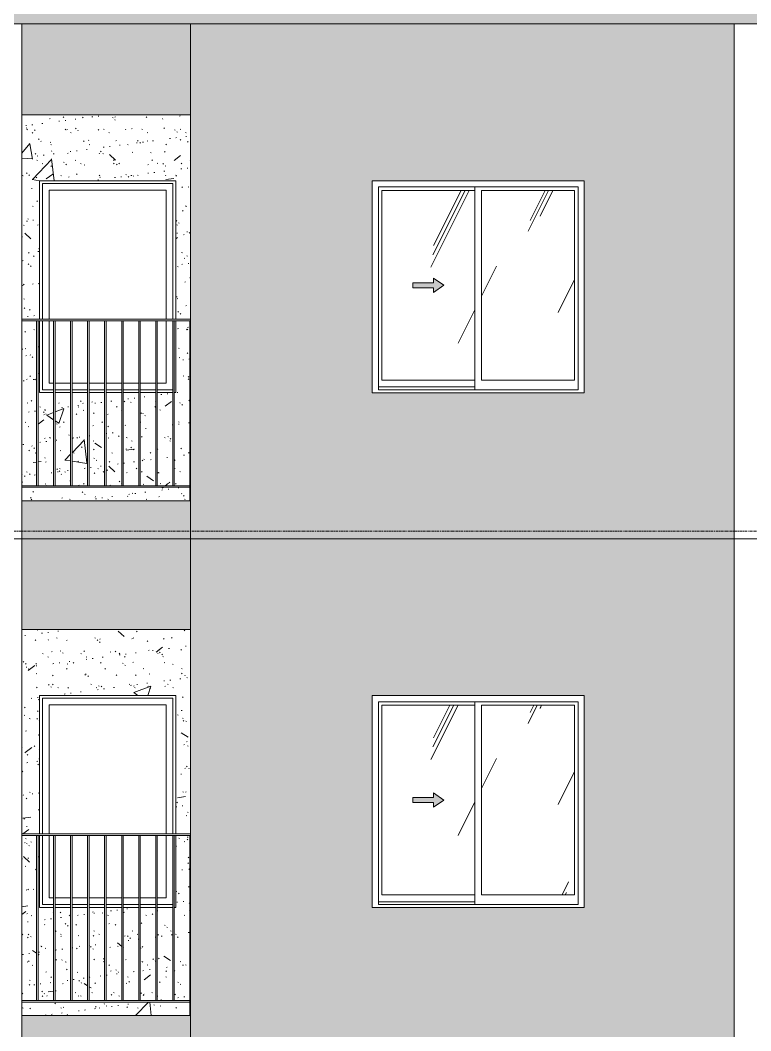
# Model space of a CAD drawing. Header units: millimetres. Extents: x 25061 to 259291, y -8723 to 35400.
# Drawn here: x 181485 to 186310, y 22700 to 29375 of the extents above; entities that cross this region are included whole.
import ezdxf

# ---------------------------------------------------------------- set-up
doc = ezdxf.new("R2010")
doc.units = ezdxf.units.MM
doc.linetypes.add('1 NÉT CALL OUT', pattern=[6, 3, -3])
doc.linetypes.add('Centre', pattern=[31.75, 6.35, -4.7625, 15.875, -4.7625])
for name, color, linetype, lineweight in [('0-2', 50, 'Continuous', 5), ('A-DETL-GENF', 92, 'Continuous', 9), ('A-DETL-GENF-3', 92, '1 NÉT CALL OUT', 9), ('A-FLOR-HRAL-1', 253, 'Continuous', 9), ('A-FLOR-LEVL-2', 51, 'Centre', 9), ('A-GLAZ', 151, 'Continuous', 9), ('A-GLAZ-1', 7, '1 NÉT CALL OUT', 9), ('A-GLAZ-3', 7, 'Continuous', 9), ('A-WALL', 113, 'Continuous', 9), ('A-WALL-PATT-2', 9, 'Continuous', 9), ('A-WALL-PATT-3', 111, 'Continuous', 5), ('I-WALL', 2, 'Continuous', 9), ('I-WALL-2', 7, 'Continuous', 9)]:
    doc.layers.add(name, color=color, linetype=linetype, lineweight=lineweight)
pattern_1 = [(50, (-80880.3, 14125), (1165.98, -102.01), [121.92, -1341.12]), (355, (-80880.3, 14125), (-225.554, 1222.763), [97.536, -1072.896]), (100.451, (-80783.1, 14116.5), (940.433, 1120.746), [103.616, -1139.776]), (46.184, (-80880.3, 14450.1), (1734.91, -269.07), [182.88, -2011.68]), (96.636, (-80735.7, 14427.7), (1519.38, 1583.54), [155.42, -1709.66]), (351.184, (-80880.3, 14450.1), (1519.39, 1583.52), [146.3, -1609.34]), (21, (-80717.7, 14368.8), (970.332, -654.498), [121.92, -1341.12]), (326, (-80717.7, 14368.8), (395.533, 1178.804), [97.536, -1072.896]), (71.451, (-80636.9, 14314.3), (1365.87, 524.296), [103.616, -1139.776]), (37.5, (-80880.3, 14125), (19.767, 541.153), [53.645, -1006.246, 53.645, -1035.507, -1076.96]), (37.5, (-80880.3, 14125), (19.767, 541.153), [-2149.043, 53.645, -1023.315]), (7.5, (-80880.3, 14125), (427.646, 641.156), [53.645, -567.334, 53.645, -981.862, -410.464]), (7.5, (-80880.3, 14125), (427.646, 641.156), [-1656.486, 53.645, -356.82]), (327.5, (-81242.8, 14125), (867.782, -36.665), [53.645, -352.755, 53.645, -1214.323, -1682.496]), (327.5, (-81242.8, 14125), (867.782, -36.665), [-1674.368, 53.645, -1628.85]), (317.5, (-81405.4, 14125), (948.028, 162.73), [53.645, -474.675, 53.645, -788.416, -1194.816]), (317.5, (-81405.4, 14125), (948.028, 162.73), [-1370.38, 53.645, -1141.17])]
pattern_2 = [(37.5, (-80880.3, 14125), (-5.1206, 156.61216), [5.364, -118.181, 5.364, -132.812, -132.08]), (37.5, (-80880.3, 14125), (-5.1206, 156.61216), [-261.722, 5.364, -126.716]), (7.5, (-80880.3, 14125), (143.847, 229.3842), [5.364, -61.285, 5.364, -105.989, -42.672]), (7.5, (-80880.3, 14125), (143.847, 229.3842), [-178.003, 5.364, -37.308]), (327.5, (-80980.28, 14125), (253.1176, 0.4601), [5.364, -35.276, 5.364, -140.94, -191.008]), (327.5, (-80980.28, 14125), (253.1176, 0.4601), [-186.944, 5.364, -185.644]), (317.5, (-80980.28, 14125), (244.3381, 71.3376), [5.364, -14.956, 5.364, -90.546, -109.728]), (317.5, (-80980.28, 14125), (244.3381, 71.3376), [-116.23, 5.364, -104.364])]
pattern_3 = [(63.435, (-78970.7, 14236.3), (-0.002, 1625.6), [567.96, -3066.99]), (63.435, (-80596.3, 14236.3), (-0.002, 1625.6), [567.96, -3066.99]), (63.435, (-78192.5, 14550.35), (-0.002, 1625.6), [567.96, -3066.99]), (63.435, (-79818.1, 14550.35), (-0.002, 1625.6), [567.96, -3066.99]), (63.435, (-78310.3, 14439.5), (-0.002, 1625.6), [567.96, -3066.99]), (63.435, (-79935.9, 14439.5), (-0.002, 1625.6), [567.96, -3066.99]), (63.435, (-78430.35, 15074.4), (-0.002, 1625.6), [276.055, -3358.9]), (63.435, (-80055.95, 15074.4), (-0.002, 1625.6), [276.06, -3358.9]), (63.435, (-78508.9, 14976.15), (-0.002, 1625.6), [567.96, -3066.99]), (63.435, (-80134.5, 14976.15), (-0.002, 1625.6), [567.96, -3066.99]), (63.435, (-78495, 15046.7), (-0.002, 1625.6), [567.96, -3066.99]), (63.435, (-80120.6, 15046.7), (-0.002, 1625.6), [567.96, -3066.99]), (63.435, (-79150.9, 14737.2), (-0.002, 1625.6), [567.96, -3066.99]), (63.435, (-80776.5, 14737.2), (-0.002, 1625.6), [567.96, -3066.99]), (63.435, (-79137, 14820.35), (-0.002, 1625.6), [567.96, -3066.99]), (63.435, (-80762.6, 14820.35), (-0.002, 1625.6), [567.96, -3066.99]), (63.435, (-79133.3, 14880.3), (-0.002, 1625.6), [567.96, -3066.99]), (63.435, (-80758.9, 14880.3), (-0.002, 1625.6), [567.96, -3066.99])]

# ---------------------------------------------------------------- blocks, each defined once
blk = doc.blocks.new('M_Fixed - 900 x 1400-V152-TKCS_MẶT CẮT 2')
at = {"layer": 'A-GLAZ-3'}
for p, q in [((-77031.5, 7000), (-77031.5, 7896)), ((-77031.5, 7896), (-76169.5, 7896)), ((-76169.5, 7896), (-76169.5, 7000)), ((-76987.5, 7000), (-76987.5, 7852)), ((-76987.5, 7852), (-76213.5, 7852)), ((-76213.5, 7852), (-76213.5, 7000)), ((-77031.5, 6534), (-77031.5, 6990)), ((-76987.5, 6578), (-76987.5, 6990)), ((-76213.5, 6990), (-76213.5, 6578)), ((-76957.6, 6578), (-76987.5, 6578)), ((-76845.1, 6578), (-76947.6, 6578)), ((-76732.6, 6578), (-76835.1, 6578)), ((-76620.1, 6578), (-76722.6, 6578)), ((-76507.6, 6578), (-76610.1, 6578)), ((-76395.1, 6578), (-76497.6, 6578)), ((-76282.6, 6578), (-76385.1, 6578)), ((-76213.5, 6578), (-76272.6, 6578)), ((-76957.6, 6534), (-77031.5, 6534)), ((-76845.1, 6534), (-76947.6, 6534)), ((-76732.6, 6534), (-76835.1, 6534)), ((-76620.1, 6534), (-76722.6, 6534)), ((-76507.6, 6534), (-76610.1, 6534)), ((-76395.1, 6534), (-76497.6, 6534)), ((-76282.6, 6534), (-76385.1, 6534)), ((-76170.1, 6534), (-76272.6, 6534))]:
    blk.add_line(p, q, dxfattribs=at)
blk = doc.blocks.new('Railing - 10mm-901206-TKCS_MẶT CẮT 2')
at = {"layer": 'A-FLOR-HRAL-1'}
for p, q in [((-62145.064287, 5900), (-62145.064287, 6990)), ((-62135.064287, 5900), (-62135.064287, 6990))]:
    blk.add_line(p, q, dxfattribs=at)
blk = doc.blocks.new('Railing - 50 x 10mm-V260-TKCS_MẶT CẮT 2')
at = {"layer": 'A-FLOR-HRAL-1'}
for p in [(-84852.6, 23990), (-84847.7, 22800)]:
    blk.add_line(p, (-84847.7, 23990), dxfattribs=at)
blk = doc.blocks.new('Railing - Railing-990587-TKCS_MẶT CẮT 2')
at = {"layer": 'A-FLOR-HRAL-1'}
for p, q in [((-99767.6, 22900), (-98652.6, 22900)), ((-98652.6, 22890), (-99767.6, 22890))]:
    blk.add_line(p, q, dxfattribs=at)
at = {"extrusion": (0, 0, -1), "zscale": -1}
for name, p in [('Railing - 10mm-901206-TKCS_MẶT CẮT 2', (161805, 17000)), ('Railing - 10mm-901206-TKCS_MẶT CẮT 2', (161692.5, 17000)), ('Railing - 10mm-901206-TKCS_MẶT CẮT 2', (161580, 17000)), ('Railing - 10mm-901206-TKCS_MẶT CẮT 2', (161467.5, 17000)), ('Railing - 10mm-901206-TKCS_MẶT CẮT 2', (161355, 17000)), ('Railing - 10mm-901206-TKCS_MẶT CẮT 2', (161242.5, 17000)), ('Railing - 10mm-901206-TKCS_MẶT CẮT 2', (161130, 17000)), ('Railing - 10mm-901206-TKCS_MẶT CẮT 2', (161017.5, 17000)), ('Railing - 10mm-901206-TKCS_MẶT CẮT 2', (160905, 17000)), ('Railing - 50 x 10mm-V260-TKCS_MẶT CẮT 2', (183505.1, 0))]:
    blk.add_blockref(name, p, dxfattribs=at)
blk = doc.blocks.new('Top Rail Type - Top Rail_Internal_-990588-TKCS_MẶT CẮT 2')
at = {"layer": 'A-FLOR-HRAL-1'}
for p, q in [((-98652.564287, 24000), (-99767.564287, 24000)), ((-98652.564287, 23990), (-99767.564287, 23990))]:
    blk.add_line(p, q, dxfattribs=at)
blk = doc.blocks.new('NCV_TKTC_TANG 6 - 8_rvt-4-TKCS_MẶT CẮT 2')
at = {"layer": 'A-WALL-PATT-2'}
h = blk.add_hatch(dxfattribs=at)
h.set_pattern_fill('FP_37', color=256, style=0, pattern_type=2)
h.set_pattern_definition(pattern_1)
h.paths.add_polyline_path([(-99767.6, 22800), (-98657.4, 22800), (-98657.4, 22890), (-99767.6, 22890), (-99767.6, 22822.3)])
h.paths.add_polyline_path([(-99322.4, 22900), (-99219.9, 22900), (-99219.9, 23515), (-99322.4, 23515), (-99322.4, 23062)])
h.paths.add_polyline_path([(-99209.9, 22900), (-99107.4, 22900), (-99107.4, 23515), (-99209.9, 23515), (-99209.9, 23151.1)])
h.paths.add_polyline_path([(-99097.4, 22900), (-98994.9, 22900), (-98994.9, 23515), (-99097.4, 23515), (-99097.4, 23240.2)])
h.paths.add_polyline_path([(-98984.9, 22900), (-98882.4, 22900), (-98882.4, 23515), (-98984.9, 23515), (-98984.9, 23329.3)])
h.paths.add_polyline_path([(-99444.9, 22900), (-99444.9, 23515), (-99547.4, 23515), (-99547.4, 22900), (-99526.9, 22900)])
h.paths.add_polyline_path([(-98769.9, 22900), (-98769.9, 23515), (-98872.4, 23515), (-98872.4, 22900)])
h.paths.add_polyline_path([(-99767.6, 22900), (-99669.9, 22900), (-99669.9, 23990), (-99767.6, 23990), (-99767.6, 22987.6)])
h.paths.add_polyline_path([(-99434.9, 22900), (-99332.4, 22900), (-99332.4, 23515), (-99434.9, 23515), (-99434.9, 22972.9)])
h.paths.add_polyline_path([(-98759.9, 22900), (-98657.4, 22900), (-98657.4, 23990), (-98750.4, 23990), (-98750.4, 23515), (-98759.9, 23515), (-98759.9, 23507.5)])
h.paths.add_polyline_path([(-99659.9, 22900), (-99557.4, 22900), (-99557.4, 23515), (-99650.4, 23515), (-99650.4, 23990), (-99659.9, 23990), (-99659.9, 23472.1)])
h.paths.add_polyline_path([(-98750.4, 24000), (-98652.6, 24000), (-98652.6, 25350), (-99767.6, 25350), (-99767.6, 24000), (-99650.4, 24000), (-99650.4, 24915), (-98750.4, 24915), (-98750.4, 24056)])
h = blk.add_hatch(dxfattribs=at)
h.set_pattern_fill('FP_38', color=256, style=0, pattern_type=2)
h.set_pattern_definition(pattern_2)
h.paths.add_polyline_path([(-99767.6, 22800), (-98657.4, 22800), (-98657.4, 22890), (-99767.6, 22890), (-99767.6, 22822.3)])
h.paths.add_polyline_path([(-99322.4, 22900), (-99219.9, 22900), (-99219.9, 23515), (-99322.4, 23515), (-99322.4, 23062)])
h.paths.add_polyline_path([(-99209.9, 22900), (-99107.4, 22900), (-99107.4, 23515), (-99209.9, 23515), (-99209.9, 23151.1)])
h.paths.add_polyline_path([(-99097.4, 22900), (-98994.9, 22900), (-98994.9, 23515), (-99097.4, 23515), (-99097.4, 23240.2)])
h.paths.add_polyline_path([(-98984.9, 22900), (-98882.4, 22900), (-98882.4, 23515), (-98984.9, 23515), (-98984.9, 23329.3)])
h.paths.add_polyline_path([(-99444.9, 22900), (-99444.9, 23515), (-99547.4, 23515), (-99547.4, 22900), (-99526.9, 22900)])
h.paths.add_polyline_path([(-98769.9, 22900), (-98769.9, 23515), (-98872.4, 23515), (-98872.4, 22900)])
h.paths.add_polyline_path([(-99767.6, 22900), (-99669.9, 22900), (-99669.9, 23990), (-99767.6, 23990), (-99767.6, 22987.6)])
h.paths.add_polyline_path([(-99434.9, 22900), (-99332.4, 22900), (-99332.4, 23515), (-99434.9, 23515), (-99434.9, 22972.9)])
h.paths.add_polyline_path([(-98759.9, 22900), (-98657.4, 22900), (-98657.4, 23990), (-98750.4, 23990), (-98750.4, 23515), (-98759.9, 23515), (-98759.9, 23507.5)])
h.paths.add_polyline_path([(-99659.9, 22900), (-99557.4, 22900), (-99557.4, 23515), (-99650.4, 23515), (-99650.4, 23990), (-99659.9, 23990), (-99659.9, 23472.1)])
h.paths.add_polyline_path([(-98750.4, 24000), (-98652.6, 24000), (-98652.6, 25350), (-99767.6, 25350), (-99767.6, 24000), (-99650.4, 24000), (-99650.4, 24915), (-98750.4, 24915), (-98750.4, 24056)])
at = {"layer": 'I-WALL-2'}
for p, q in [((-99650.4, 24000), (-99650.4, 24915)), ((-99650.4, 24915), (-98750.4, 24915)), ((-98750.4, 24915), (-98750.4, 24000)), ((-99650.4, 23515), (-99650.4, 23990)), ((-98750.4, 23990), (-98750.4, 23515)), ((-99557.4, 23515), (-99650.4, 23515)), ((-99444.9, 23515), (-99547.4, 23515)), ((-99332.4, 23515), (-99434.9, 23515)), ((-99219.9, 23515), (-99322.4, 23515)), ((-99107.4, 23515), (-99209.9, 23515)), ((-98994.9, 23515), (-99097.4, 23515)), ((-98882.4, 23515), (-98984.9, 23515)), ((-98769.9, 23515), (-98872.4, 23515)), ((-98750.4, 23515), (-98759.9, 23515))]:
    blk.add_line(p, q, dxfattribs=at)
at = {"layer": ''}
for name in ['Top Rail Type - Top Rail_Internal_-990588-TKCS_MẶT CẮT 2', 'Railing - Railing-990587-TKCS_MẶT CẮT 2']:
    blk.add_blockref(name, (0, 0), dxfattribs=at)
at = {"layer": 'A-GLAZ'}
blk.add_blockref('M_Fixed - 900 x 1400-V152-TKCS_MẶT CẮT 2', (-22599.9, 17000), dxfattribs=at)
blk = doc.blocks.new('NCV_TKTC_TANG 6 - 8_rvt-5-TKCS_MẶT CẮT 2')
at = {"layer": 'A-WALL-PATT-2'}
h = blk.add_hatch(dxfattribs=at)
h.set_pattern_fill('FP_37', color=256, style=0, pattern_type=2)
h.set_pattern_definition(pattern_1)
h.paths.add_polyline_path([(-99767.6, 26200), (-98657.4, 26200), (-98657.4, 26290), (-99767.6, 26290)])
h.paths.add_polyline_path([(-99219.9, 26300), (-99219.9, 26915), (-99322.4, 26915), (-99322.4, 26300)])
h.paths.add_polyline_path([(-99209.9, 26300), (-99107.4, 26300), (-99107.4, 26915), (-99209.9, 26915), (-99209.9, 26523.6)])
h.paths.add_polyline_path([(-99097.4, 26300), (-98994.9, 26300), (-98994.9, 26915), (-99097.4, 26915), (-99097.4, 26523.6)])
h.paths.add_polyline_path([(-98984.9, 26300), (-98882.4, 26300), (-98882.4, 26915), (-98984.9, 26915), (-98984.9, 26523.6)])
h.paths.add_polyline_path([(-98872.4, 26300), (-98769.9, 26300), (-98769.9, 26915), (-98872.4, 26915), (-98872.4, 26523.6)])
h.paths.add_polyline_path([(-98759.9, 26300), (-98657.4, 26300), (-98657.4, 27390), (-98750.4, 27390), (-98750.4, 26915), (-98759.9, 26915), (-98759.9, 26523.6)])
h.paths.add_polyline_path([(-99669.9, 26300), (-99669.9, 27390), (-99767.6, 27390), (-99767.6, 26300)])
h.paths.add_polyline_path([(-99332.4, 26300), (-99332.4, 26915), (-99434.9, 26915), (-99434.9, 26300)])
h.paths.add_polyline_path([(-99526.9, 26300), (-99444.9, 26300), (-99444.9, 26915), (-99547.4, 26915), (-99547.4, 26300)])
h.paths.add_polyline_path([(-99659.9, 26300), (-99557.4, 26300), (-99557.4, 26915), (-99650.4, 26915), (-99650.4, 27390), (-99659.9, 27390), (-99659.9, 26523.6)])
h.paths.add_polyline_path([(-98657.4, 27400), (-98652.6, 27400), (-98652.6, 28750), (-99767.6, 28750), (-99767.6, 27400), (-99650.4, 27400), (-99650.4, 28315), (-98750.4, 28314.4), (-98750.4, 27400)])
h = blk.add_hatch(dxfattribs=at)
h.set_pattern_fill('FP_38', color=256, style=0, pattern_type=2)
h.set_pattern_definition(pattern_2)
h.paths.add_polyline_path([(-99767.6, 26200), (-98657.4, 26200), (-98657.4, 26290), (-99767.6, 26290)])
h.paths.add_polyline_path([(-99219.9, 26300), (-99219.9, 26915), (-99322.4, 26915), (-99322.4, 26300)])
h.paths.add_polyline_path([(-99209.9, 26300), (-99107.4, 26300), (-99107.4, 26915), (-99209.9, 26915), (-99209.9, 26523.6)])
h.paths.add_polyline_path([(-99097.4, 26300), (-98994.9, 26300), (-98994.9, 26915), (-99097.4, 26915), (-99097.4, 26523.6)])
h.paths.add_polyline_path([(-98984.9, 26300), (-98882.4, 26300), (-98882.4, 26915), (-98984.9, 26915), (-98984.9, 26523.6)])
h.paths.add_polyline_path([(-98872.4, 26300), (-98769.9, 26300), (-98769.9, 26915), (-98872.4, 26915), (-98872.4, 26523.6)])
h.paths.add_polyline_path([(-98759.9, 26300), (-98657.4, 26300), (-98657.4, 27390), (-98750.4, 27390), (-98750.4, 26915), (-98759.9, 26915), (-98759.9, 26523.6)])
h.paths.add_polyline_path([(-99669.9, 26300), (-99669.9, 27390), (-99767.6, 27390), (-99767.6, 26300)])
h.paths.add_polyline_path([(-99332.4, 26300), (-99332.4, 26915), (-99434.9, 26915), (-99434.9, 26300)])
h.paths.add_polyline_path([(-99526.9, 26300), (-99444.9, 26300), (-99444.9, 26915), (-99547.4, 26915), (-99547.4, 26300)])
h.paths.add_polyline_path([(-99659.9, 26300), (-99557.4, 26300), (-99557.4, 26915), (-99650.4, 26915), (-99650.4, 27390), (-99659.9, 27390), (-99659.9, 26523.6)])
h.paths.add_polyline_path([(-98657.4, 27400), (-98652.6, 27400), (-98652.6, 28750), (-99767.6, 28750), (-99767.6, 27400), (-99650.4, 27400), (-99650.4, 28315), (-98750.4, 28314.4), (-98750.4, 27400)])
at = {"layer": 'I-WALL-2'}
for p, q in [((-99650.4, 27400), (-99650.4, 28315)), ((-99650.4, 28315), (-98750.4, 28315)), ((-98750.4, 28315), (-98750.4, 27400)), ((-99650.4, 26915), (-99650.4, 27390)), ((-98750.4, 27390), (-98750.4, 26915)), ((-99557.4, 26915), (-99650.4, 26915)), ((-99444.9, 26915), (-99547.4, 26915)), ((-99332.4, 26915), (-99434.9, 26915)), ((-99219.9, 26915), (-99322.4, 26915)), ((-99107.4, 26915), (-99209.9, 26915)), ((-98994.9, 26915), (-99097.4, 26915)), ((-98882.4, 26915), (-98984.9, 26915)), ((-98769.9, 26915), (-98872.4, 26915)), ((-98750.4, 26915), (-98759.9, 26915))]:
    blk.add_line(p, q, dxfattribs=at)
at = {"layer": ''}
for name in ['Top Rail Type - Top Rail_Internal_-990588-TKCS_MẶT CẮT 2', 'Railing - Railing-990587-TKCS_MẶT CẮT 2']:
    blk.add_blockref(name, (0, 3400), dxfattribs=at)
at = {"layer": 'A-GLAZ'}
blk.add_blockref('M_Fixed - 900 x 1400-V152-TKCS_MẶT CẮT 2', (-22599.9, 20400), dxfattribs=at)
blk = doc.blocks.new('1_FAMILY RVT - W01-WxH 1400x1400xmm-V337-TKCS_MẶT CẮT 2')
at = {"layer": 'A-DETL-GENF-3'}
blk.add_hatch(color=256, dxfattribs=at).paths.add_polyline_path([(-97048.1, 24176.5), (-96980.3, 24223.9), (-97048.1, 24271.4), (-97048.1, 24240.9), (-97183.5, 24240.9), (-97183.5, 24207), (-97048.1, 24207)])
at = {"layer": 'A-GLAZ'}
h = blk.add_hatch(dxfattribs=at)
h.set_pattern_fill('FP_35', color=256, style=0, pattern_type=2)
h.set_pattern_definition(pattern_3)
h.paths.add_polyline_path([(-96774.8, 23597), (-96774.8, 24850.9), (-97389.1, 24850.9), (-97389.1, 23597)])
h.paths.add_polyline_path([(-97048.1, 24176.5), (-97048.1, 24207), (-97183.5, 24207), (-97183.5, 24240.9), (-97048.1, 24240.9), (-97048.1, 24271.4), (-96980.3, 24223.9), (-97004.5, 24207)])
h = blk.add_hatch(dxfattribs=at)
h.set_pattern_fill('FP_35', color=256, style=0, pattern_type=2)
h.set_pattern_definition(pattern_3)
h.paths.add_polyline_path([(-96116.1, 23597), (-96116.1, 24850.9), (-96730.3, 24850.9), (-96730.3, 23597), (-96586.8, 23597)])
at = {"layer": 'A-DETL-GENF'}
for p, q in [((-97183.5, 24240.9), (-97183.5, 24207)), ((-97183.5, 24240.9), (-97048.1, 24240.9)), ((-97048.1, 24240.9), (-97183.5, 24240.9)), ((-97183.5, 24240.9), (-97183.5, 24207)), ((-97048.1, 24271.4), (-97048.1, 24240.9)), ((-96980.3, 24223.9), (-97048.1, 24271.4)), ((-96980.3, 24223.9), (-97048.1, 24271.4)), ((-97048.1, 24271.4), (-97048.1, 24240.9)), ((-97183.5, 24207), (-97048.1, 24207)), ((-97183.5, 24207), (-97048.1, 24207)), ((-96980.3, 24223.9), (-97048.1, 24176.5)), ((-97048.1, 24176.5), (-96980.3, 24223.9)), ((-97048.1, 24207), (-97048.1, 24176.5)), ((-97048.1, 24207), (-97048.1, 24176.5))]:
    blk.add_line(p, q, dxfattribs=at)
at = {"layer": 'A-GLAZ'}
for p, q in [((-96052.6, 24914.4), (-97452.6, 24914.4)), ((-97452.6, 24914.4), (-97452.6, 23514.4)), ((-96052.6, 24914.4), (-96052.6, 23514.4)), ((-97411.6, 24873.5), (-96093.5, 24873.5)), ((-97411.6, 23533.5), (-97411.6, 24873.5)), ((-97389.1, 24850.9), (-97389.1, 23597)), ((-96774.8, 24850.9), (-97389.1, 24850.9)), ((-96774.8, 24873.5), (-96774.8, 23533.5)), ((-96730.3, 23597), (-96730.3, 24850.9)), ((-96730.3, 24850.9), (-96116.1, 24850.9)), ((-96116.1, 24850.9), (-96116.1, 23597)), ((-96093.5, 23533.5), (-96093.5, 24873.5)), ((-97389.1, 23597), (-96774.8, 23597)), ((-96116.1, 23597), (-96730.3, 23597)), ((-96052.6, 23514.4), (-97452.6, 23514.4)), ((-96774.8, 23552.5), (-97411.6, 23552.5)), ((-96774.8, 23552.5), (-97411.6, 23552.5)), ((-96093.5, 23533.5), (-97411.6, 23533.5))]:
    blk.add_line(p, q, dxfattribs=at)
blk = doc.blocks.new('1_FAMILY RVT - W01-WxH 1400x1400xmm-V355-TKCS_MẶT CẮT 2')
at = {"layer": 'A-DETL-GENF-3'}
blk.add_hatch(color=256, dxfattribs=at).paths.add_polyline_path([(-97048.1, 27576.5), (-96980.3, 27623.9), (-97048.1, 27671.4), (-97048.1, 27640.9), (-97183.5, 27640.9), (-97183.5, 27607), (-97048.1, 27607)])
at = {"layer": 'A-GLAZ'}
h = blk.add_hatch(dxfattribs=at)
h.set_pattern_fill('FP_35', color=256, style=0, pattern_type=2)
h.set_pattern_definition(pattern_3)
h.paths.add_polyline_path([(-96774.8, 26997), (-96774.8, 28250.9), (-97389.1, 28250.9), (-97389.1, 26997)])
h.paths.add_polyline_path([(-97048.1, 27576.5), (-97048.1, 27607), (-97183.5, 27607), (-97183.5, 27640.9), (-97048.1, 27640.9), (-97048.1, 27671.4), (-96980.3, 27623.9), (-97004.5, 27607)])
h = blk.add_hatch(dxfattribs=at)
h.set_pattern_fill('FP_35', color=256, style=0, pattern_type=2)
h.set_pattern_definition(pattern_3)
h.paths.add_polyline_path([(-96116.1, 26997), (-96116.1, 28250.9), (-96730.3, 28250.9), (-96730.3, 26997), (-96586.8, 26997)])
at = {"layer": 'A-DETL-GENF'}
for p, q in [((-97183.5, 27640.9), (-97183.5, 27607)), ((-97183.5, 27640.9), (-97048.1, 27640.9)), ((-97048.1, 27640.9), (-97183.5, 27640.9)), ((-97183.5, 27640.9), (-97183.5, 27607)), ((-97048.1, 27671.4), (-97048.1, 27640.9)), ((-96980.3, 27623.9), (-97048.1, 27671.4)), ((-96980.3, 27623.9), (-97048.1, 27671.4)), ((-97048.1, 27671.4), (-97048.1, 27640.9)), ((-97183.5, 27607), (-97048.1, 27607)), ((-97183.5, 27607), (-97048.1, 27607)), ((-96980.3, 27623.9), (-97048.1, 27576.5)), ((-97048.1, 27576.5), (-96980.3, 27623.9)), ((-97048.1, 27607), (-97048.1, 27576.5)), ((-97048.1, 27607), (-97048.1, 27576.5))]:
    blk.add_line(p, q, dxfattribs=at)
at = {"layer": 'A-GLAZ'}
for p, q in [((-96052.6, 28314.4), (-97452.6, 28314.4)), ((-97452.6, 28314.4), (-97452.6, 26914.4)), ((-96052.6, 28314.4), (-96052.6, 26914.4)), ((-97411.6, 28273.5), (-96093.5, 28273.5)), ((-97411.6, 26933.5), (-97411.6, 28273.5)), ((-97389.1, 28250.9), (-97389.1, 26997)), ((-96774.8, 28250.9), (-97389.1, 28250.9)), ((-96774.8, 28273.5), (-96774.8, 26933.5)), ((-96730.3, 26997), (-96730.3, 28250.9)), ((-96730.3, 28250.9), (-96116.1, 28250.9)), ((-96116.1, 28250.9), (-96116.1, 26997)), ((-96093.5, 26933.5), (-96093.5, 28273.5)), ((-97389.1, 26997), (-96774.8, 26997)), ((-96116.1, 26997), (-96730.3, 26997)), ((-96052.6, 26914.4), (-97452.6, 26914.4)), ((-96774.8, 26952.5), (-97411.6, 26952.5)), ((-96774.8, 26952.5), (-97411.6, 26952.5)), ((-96093.5, 26933.5), (-97411.6, 26933.5))]:
    blk.add_line(p, q, dxfattribs=at)

msp = doc.modelspace()

# ---------------------------------------------------------------- hatches: boundary and pattern name
at = {"layer": 'A-WALL-PATT-3'}
for points in [[(173820.2, 29350), (175010.2, 29350), (175010.2, 29400), (175020.2, 29400), (175020.2, 29350), (203735.2, 29350), (203735.2, 29400), (204085.2, 29400), (204085.2, 29350), (226600.2, 29350), (226600.2, 29400), (227810.1, 29400), (227810.1, 30750), (173820.2, 30750), (173820.2, 29451.9)], [(182610.2, 28750), (182610.2, 29350), (181495.2, 29350), (181495.2, 28750)], [(182610.2, 25950), (182610.2, 26200), (181495.2, 26200), (181495.2, 25950)], [(182610.2, 25350), (182610.2, 25950), (181495.2, 25950), (181495.2, 25350)], [(182610.2, 22550), (182610.2, 22800), (181495.2, 22800), (181495.2, 22550)]]:
    msp.add_hatch(color=256, dxfattribs=at).paths.add_polyline_path(points)
h = msp.add_hatch(color=256, dxfattribs=at)
h.paths.add_polyline_path([(183085.6, 25950), (186200.2, 25950), (186200.2, 29350), (182610.2, 29350), (182610.2, 25950)])
h.paths.add_polyline_path([(184676, 26914.4), (183810.2, 26914.4), (183810.2, 28314.4), (185210.2, 28314.4), (185210.2, 26914.4), (185169.3, 26914.4)])
h = msp.add_hatch(color=256, dxfattribs=at)
h.paths.add_polyline_path([(182610.2, 22550), (186200.2, 22550), (186200.2, 25950), (182610.2, 25950), (182610.2, 22822.3)])
h.paths.add_polyline_path([(184676, 23514.4), (183810.2, 23514.4), (183810.2, 24914.4), (185210.2, 24914.4), (185210.2, 23514.4), (185169.3, 23514.4)])

# ---------------------------------------------------------------- linework, layer by layer
at = {"layer": 'A-FLOR-LEVL-2'}
msp.add_line((147110.2, 26000), (255566.7, 26000), dxfattribs=at)
at = {"layer": 'A-WALL'}
for p, q in [((181485.2, 29350), (178010.2, 29350)), ((181485.2, 29350), (181495.2, 29350)), ((181495.2, 29350), (181495.2, 5600)), ((186210.2, 29350), (182610.2, 29350)), ((182610.2, 29350), (182610.2, 25950)), ((186200.2, 25950), (186200.2, 29350)), ((192810.2, 29350), (186210.2, 29350)), ((181495.2, 25950), (175020.2, 25950)), ((181485.2, 25950), (181495.2, 25950)), ((182610.2, 25950), (182610.2, 5800)), ((186210.2, 25950), (182610.2, 25950)), ((196410.2, 25950), (182610.2, 25950)), ((186200.2, 2200), (186200.2, 25950))]:
    msp.add_line(p, q, dxfattribs=at)
at = {"layer": 'I-WALL'}
for p, q in [((182610.2, 29350), (181495.2, 29350)), ((181495.2, 28750), (182610.2, 28750)), ((182610.2, 26200), (181495.2, 26200)), ((182610.2, 25950), (181495.2, 25950)), ((181495.2, 25950), (182610.2, 25950)), ((181495.2, 25350), (182610.2, 25350)), ((182610.2, 22800), (181495.2, 22800))]:
    msp.add_line(p, q, dxfattribs=at)

# ---------------------------------------------------------------- block references
at = {"layer": '0-2'}
for name in ['NCV_TKTC_TANG 6 - 8_rvt-5-TKCS_MẶT CẮT 2', 'NCV_TKTC_TANG 6 - 8_rvt-4-TKCS_MẶT CẮT 2']:
    msp.add_blockref(name, (281262.8, 0), dxfattribs=at)
at = {"layer": 'A-GLAZ-1'}
for name in ['1_FAMILY RVT - W01-WxH 1400x1400xmm-V355-TKCS_MẶT CẮT 2', '1_FAMILY RVT - W01-WxH 1400x1400xmm-V337-TKCS_MẶT CẮT 2']:
    msp.add_blockref(name, (281262.8, 0), dxfattribs=at)

doc.saveas('drawing.dxf')
